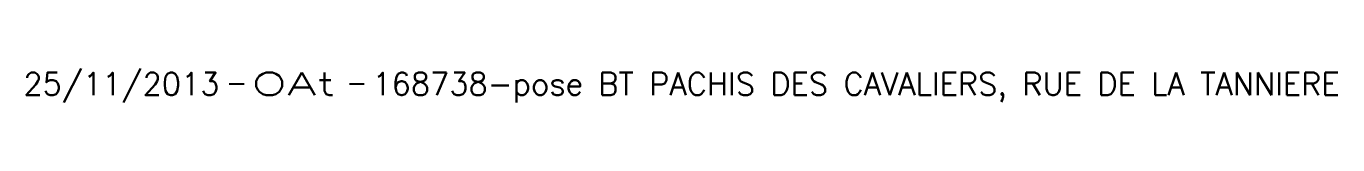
# Model space of a CAD drawing. Header units: millimetres. Extents: x 173000 to 173998, y 130000 to 131000.
# Drawn here: x 173011.02 to 173054.86, y 130738.41 to 130739.56 of the extents above; entities that cross this region are included whole.
import ezdxf
from ezdxf.enums import TextEntityAlignment as Align

# ---------------------------------------------------------------- set-up
doc = ezdxf.new("R2010")
doc.units = ezdxf.units.MM
doc.layers.get('0').update_dxf_attribs({"linetype": 'CONTINUOUS'})
doc.layers.add('B_910', color=7, linetype='CONTINUOUS', plot=False)
doc.styles.get("Standard").update_dxf_attribs({"font": 'romans.shx', "width": 0.85})

# ---------------------------------------------------------------- blocks, each defined once
blk = doc.blocks.new('GIS_MODF')
at = {"color": 0, "linetype": 'Continuous', "flags": 128}
for points in [[(-2.257, -0.012), (-1.757, -0.012)], [(1.758, -0.012), (2.258, -0.012)]]:
    blk.add_lwpolyline(points, dxfattribs=at)
at = {"color": 0, "linetype": 'Continuous'}
blk.add_attdef('DATE', text='', height=0.75, dxfattribs=at).set_placement((-2.583, -0.387), align=Align.RIGHT)
at = {"color": 0, "linetype": 'Continuous', "width": 3.590909}
blk.add_attdef('USER', text='', height=0.75, dxfattribs=at).set_placement((-1.516, -0.387), (1.306, -0.387), align=Align.FIT)
at = {"color": 0, "linetype": 'Continuous'}
blk.add_attdef('DESC', (2.528, -0.387), '', height=0.75, dxfattribs=at)

msp = doc.modelspace()

# ---------------------------------------------------------------- block references
at = {"layer": 'B_910'}
ref = msp.add_blockref('GIS_MODF', (173020.066, 130739.051), dxfattribs=at)
ref.add_attrib('DATE', '25/11/2013', dxfattribs={"layer": '0', "color": 0, "linetype": 'Continuous', "height": 0.75}).set_placement((173017.483, 130738.665), align=Align.RIGHT)
ref.add_attrib('USER', 'OAt', dxfattribs={"layer": '0', "color": 0, "linetype": 'Continuous', "height": 0.75, "width": 1.58}).set_placement((173018.55, 130738.665), (173021.371, 130738.665), align=Align.FIT)
ref.add_attrib('DESC', '168738-pose BT PACHIS DES CAVALIERS, RUE DE LA TANNIERE', (173022.593, 130738.665), dxfattribs={"layer": '0', "color": 0, "linetype": 'Continuous', "height": 0.75})

doc.saveas('drawing.dxf')
